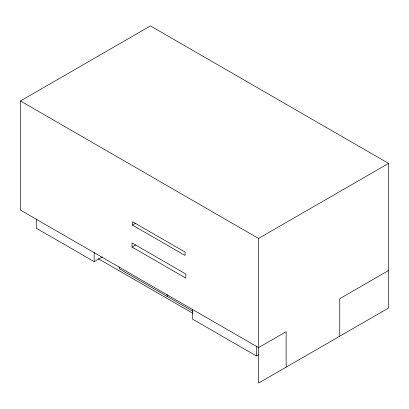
<?xml version="1.0" encoding="UTF-8"?>
<svg xmlns="http://www.w3.org/2000/svg" width="409" height="409" viewBox="0 0 409 409"><rect width="100%" height="100%" fill="white"/><g stroke="black" fill="none" stroke-linecap="round" stroke-linejoin="round"><path stroke-width="0.61" d="M20.45 100.967L150.435 25.92L388.55 163.395L388.55 308.033L258.565 383.08L258.565 238.442L20.45 100.967L20.45 210.129L258.565 347.604L286.131 331.684L286.131 367.164M132.465 225.108L185.047 255.472L185.047 252.056L132.465 221.698L132.465 225.108L135.773 223.196M36.268 218.958L36.268 228.217L94.167 261.648L102.368 256.913M132.051 247.062L185.814 278.105L185.814 274.01L132.051 242.966L132.051 247.062L135.895 244.838M258.565 238.442L388.55 163.395M388.55 270.507L339.767 298.672L339.767 336.198M192.552 309.23L192.552 319.107L256.361 355.948L258.549 354.685M192.946 311.326L119.234 268.769L119.234 266.862M98.293 258.713L192.767 313.258M256.361 346.07L256.361 355.948M167.092 294.49L167.092 296.397M94.167 252.389L94.167 261.648"/></g></svg>
